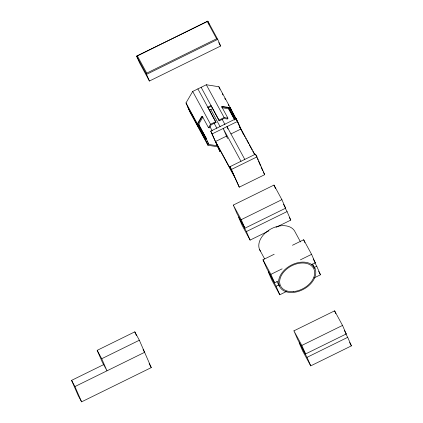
<?xml version="1.0" encoding="UTF-8"?>
<svg xmlns="http://www.w3.org/2000/svg" width="423" height="423" viewBox="0 0 423 423"><rect width="100%" height="100%" fill="white"/><g stroke="black" fill="none" stroke-linecap="round" stroke-linejoin="round"><path stroke-width="0.63" d="M137.338 55.841L207.233 21.483L216.624 38.773L217.723 39.376L146.532 74.379L136.634 56.153L137.338 55.841L146.728 73.137L146.532 74.379L149.425 81.031L220.621 46.033L217.723 39.376L207.83 21.15L136.634 56.153L139.527 62.805L149.425 81.031M218.009 146.844L207.957 145.248L190.144 112.439L185.998 102.916L192.703 91.447L206.324 84.753L218.887 86.747L230.498 108.135L231.571 110.609L230.556 111.106L235.209 119.677M197.89 88.899L216.016 122.416L211.246 124.764L209.438 127.862L208.497 127.709L202.294 116.283L197.61 124.299L185.998 102.916M202.913 116.981L198.752 124.098L199.704 126.276L198.657 126.704L197.356 123.833L201.586 116.595L202.294 116.283M208.497 127.709L210.517 124.262L215.709 121.708M237.779 122.036L230.244 107.664L222.313 106.406L221.715 106.739L227.918 118.165L227.421 119.022L224.026 118.482L219.257 120.825L211.029 105.533L207.788 107.125L216.016 122.416M207.233 21.483L207.83 21.15L209.406 24.777M146.728 73.137L216.624 38.773M208.1 107.839L211.336 106.242M209.205 110.377L212.478 108.769M219.257 120.825L218.945 120.116L224.137 117.562L227.918 118.165M210.754 131.119L219.971 151.624L210.754 131.119L236.182 118.62L242.818 133.197M212.235 133.853L237.663 121.353M187.579 106.548L205.393 139.357L206.408 138.855L205.906 137.702L198.731 124.468M207.957 145.248L206.376 141.62L207.397 141.118L205.261 137.195M226.797 135.968L215.561 141.494L233.38 174.302M230.937 133.938L240.988 128.994L254.741 154.321M230.054 166.662L255.476 154.162L256.962 156.896L264.698 174.667L239.27 187.167L230.054 166.662L239.27 187.167M231.534 169.396L256.962 156.896M233.29 205.081L273.977 185.078L281.892 199.661L285.604 208.19L244.922 228.193L237.007 213.61L233.29 205.081L241.21 219.664L244.922 228.193M241.21 219.664L281.892 199.661M268.97 230.821L250.104 240.1L246.392 231.566L287.074 211.569L285.25 208.201M276.05 227.341L290.786 220.097L287.074 211.569M277.562 281.427L274.612 282.876L266.696 268.293L262.984 259.764L274.183 254.255M292.462 245.271L303.666 239.762L311.582 254.345L315.299 262.873L311.756 264.613M97.174 350.35L101.726 358.73L106.987 370.818L102.435 362.432L97.174 350.35L134.805 331.849L139.357 340.229L151.27 367.598L81.597 401.85L78.234 395.653L71.582 380.372L103.619 364.621M274.612 282.876L270.9 274.347L282.104 268.838M300.383 259.854L311.582 254.345M101.726 358.73L139.357 340.229M286.873 291.304L279.793 294.783L276.082 286.255L279.032 284.801M313.818 267.701L316.764 266.252L314.939 262.884M81.597 401.85L74.945 386.569L144.618 352.317L143.09 349.498M313.993 277.969L320.481 274.781L316.764 266.252M293.922 330.844L334.604 310.847L342.524 325.424L346.236 333.959L305.554 353.956L297.633 339.373L293.922 330.844L301.837 345.427L305.554 353.956M301.837 345.427L342.524 325.424M347.706 337.332L351.418 345.861L310.736 365.863L307.024 357.335L347.706 337.332L345.877 333.969M198.403 126.234L204.859 138.131L205.906 137.702M221.715 106.739L230.498 108.135M221.858 107.696L229.61 108.928L230.556 111.106M207.91 142.725L208.846 144.454L217.528 145.835M218.765 42.612L220.621 46.033M283.473 204.267L285.604 208.19M313.163 258.95L315.299 262.873M222.324 93.795L222.942 94.932M224.798 98.353L225.417 99.49M228.198 104.618L228.817 105.755M230.361 108.605L236.452 119.82M237.366 121.507L238.281 123.188M289.263 217.295L290.786 220.097M318.651 271.418L320.481 274.781M232.872 113.676L234.088 115.918M238.35 123.77L238.963 124.891M239.592 126.778L240.846 129.078M242.152 131.659L244.965 136.841M245.589 137.988L246.212 139.141M246.836 140.293L248.713 143.746M249.337 144.899L252.15 150.08M252.774 151.228L254.651 154.686M229.271 108.722L230.524 111.032M234.828 119.201L229.345 109.108L230.329 111.371M228.785 108.521L234.596 119.223M263.212 171.934L264.698 174.667M228.446 108.563L234.702 120.074M300.526 241.945L295.185 232.105A19.855 13.541 -28.5 0 0 270.826 229.012A19.855 13.541 -28.5 0 0 260.441 251.146M312.465 263.931L314.982 268.563A19.855 13.541 -28.5 0 1 292.97 292.462A19.855 13.541 -28.5 0 1 283.59 270.916A19.855 13.541 -28.5 0 1 314.982 268.563M344.407 330.59L346.236 333.959M349.588 342.498L351.418 345.861M206.324 84.753L224.137 117.562M244.801 159.413L226.987 126.604L228.018 128.973M222.16 119.323L224.973 124.505M201.131 87.307L218.945 120.116M240.983 161.29L223.17 128.476L227.553 138.548M210.828 109.578L220.103 126.667M214.08 123.135L216.867 128.259M192.703 91.447L210.517 124.262M210.004 126.757L212.193 130.786M216.724 144.158L234.538 176.967M198.493 124.272L206.408 138.855M200.698 128.782L201.306 129.903M202.829 132.706L204.351 135.513M188.563 108.811L206.376 141.62M259.59 249.607L264.613 258.865M276.869 281.432L279.381 286.064M262.984 259.764L270.9 274.347M246.392 231.566L238.472 216.983L242.189 225.517L250.104 240.1M276.082 286.255L268.166 271.672L271.878 280.2L279.793 294.783M307.024 357.335L299.103 342.752L302.815 351.28L310.736 365.863M149.129 363.653L151.27 367.598M71.582 380.372L74.945 386.569M303.666 239.762L304.904 242.606M334.604 310.847L335.841 313.686M273.977 185.078L275.463 188.489M255.476 154.162L256.766 157.123M257.284 158.308L258.056 160.084M258.575 161.269L259.733 163.934M259.859 164.23L260.637 166.012M261.15 167.196L262.699 170.749M239.265 125.451L240.629 128.587M236.182 118.62L236.954 120.396M237.467 121.581L240.306 128.095M218.887 86.747L219.965 89.221M207.397 141.118L208.846 144.454M204.859 138.131L205.393 139.357M197.472 124.774L198.461 127.037M134.805 331.849L136.386 335.471M293.213 291.579A18.697 12.748 -28.5 0 0 313.94 269.07A18.697 12.748 -28.5 0 0 284.383 271.286A18.697 12.748 -28.5 0 0 293.213 291.579"/></g></svg>
